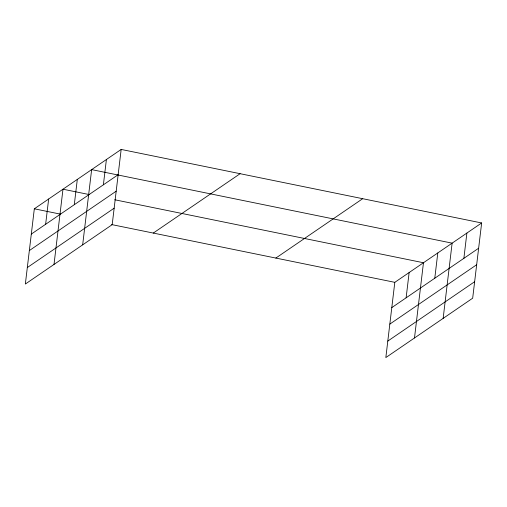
<?xml version="1.0" encoding="UTF-8"?>
<svg xmlns="http://www.w3.org/2000/svg" width="507" height="507" viewBox="0 0 507 507"><rect width="100%" height="100%" fill="white"/><g stroke="black" fill="none" stroke-linecap="round" stroke-linejoin="round"><path stroke-width="0.76" d="M121.167 149.432L34.324 208.802L25.35 284.034L112.193 224.664L121.167 149.432L481.65 222.966L472.676 298.198L385.833 357.568L394.807 282.336L481.65 222.966M45.636 224.284L48.653 199.004M54.008 264.445L62.982 189.212L89.245 194.568M74.295 204.695L77.311 179.415M82.666 244.849L91.64 169.617L452.124 243.151L443.15 318.383M103.384 184.808L106.4 159.528M406.12 297.818L409.136 272.538M414.492 337.979L423.465 262.746L114.734 199.764M434.778 278.229L437.794 252.949M463.873 258.342L466.884 233.062M31.307 234.082L118.15 174.712M29.343 250.566L116.185 191.196M27.315 267.55L114.157 208.181M153.279 233.068L240.128 173.698M275.846 258.069L362.689 198.7M391.791 307.616L478.633 248.246M389.826 324.1L476.669 264.73M387.798 341.084L474.647 281.715M34.324 208.802L60.587 214.157M111.565 224.557L394.807 282.336"/></g></svg>
